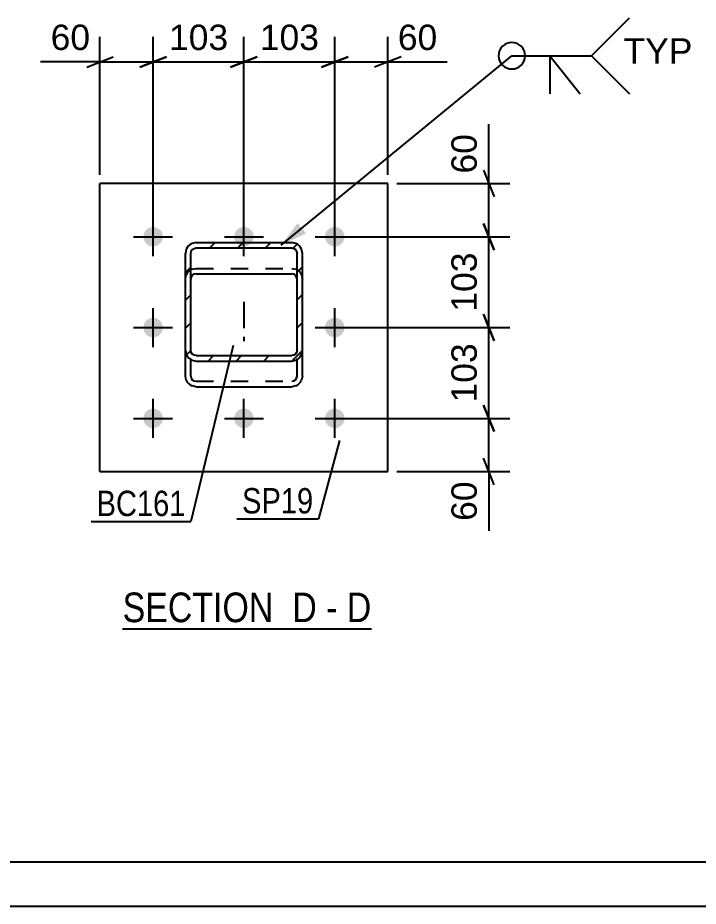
# Model space of a CAD drawing. Header units: millimetres. Extents: x -111 to 730, y -402 to 192.
# Drawn here: x -12.8 to 64, y -402.3 to -302 of the extents above; entities that cross this region are included whole.
import ezdxf

# ---------------------------------------------------------------- set-up
doc = ezdxf.new("R2010")
doc.units = ezdxf.units.MM
doc.linetypes.add('DXK_LINE_DOT2', pattern=[3.9198, 1.9599, -1.9599])
doc.linetypes.add('DXK_LINE_DOT3', pattern=[5.9187, 2.979, -0.9799, 0.9799, -0.9799])
doc.styles.add('Arial', font='ARIAL.TTF', dxfattribs={"height": 0.2})
doc.styles.add('Arial Narrow', font='ARIALN.TTF', dxfattribs={"height": 0.2})

# ---------------------------------------------------------------- blocks, each defined once
blk = doc.blocks.new('Unknown-192539618-1137')
at = {"color": 5, "linetype": 'Continuous'}
for p, q in [((-105.85, -397.25), (725.15, -397.25)), ((-110.85, -402.25), (730.15, -402.25))]:
    blk.add_line(p, q, dxfattribs=at)
blk = doc.blocks.new('Unknown-192539618-14 - 36566')
at = {"color": 6, "linetype": 'Continuous'}
blk.add_line((-0.98, -370.94), (27.09, -370.94), dxfattribs=at)
at = {"color": 0, "linetype": 'Continuous'}
for points in [[(17.12, -370.19), (17.12, -366.69), (-0.98, -366.69), (-0.98, -370.19)], [(20.94, -370.19), (20.94, -366.69), (18.17, -366.69), (18.17, -370.19)], [(23.27, -370.19), (23.27, -366.69), (21.99, -366.69), (21.99, -370.19)], [(27.09, -370.19), (27.09, -366.69), (24.32, -366.69), (24.32, -370.19)]]:
    blk.add_wipeout(points, dxfattribs=at)
at = {"color": 7, "linetype": 'Continuous', "style": 'Arial Narrow'}
for s, p in [('SECTION ', (-0.98, -370.19)), ('D', (18.17, -370.19)), ('D', (24.32, -370.19)), ('-', (21.99, -370.19))]:
    blk.add_text(s, height=3.34, dxfattribs=at).set_placement(p)
blk = doc.blocks.new('Part-192539618-36582 - 36566')
at = {"linetype": 'Continuous'}
h = blk.add_hatch(dxfattribs=at)
h.set_pattern_fill('', scale=0.7, style=0, pattern_type=0)
h.set_pattern_definition([(45, (18.1074, -340.7177), (-1.57154, 1.57154), [])])
h.paths.add_polyline_path([(7.31, -340.72), (18.11, -340.72), (18.57, -340.63), (18.96, -340.36), (19.22, -339.97), (19.31, -339.5), (19.31, -328.57), (19.22, -328.11), (18.96, -327.71), (18.57, -327.45), (18.11, -327.36), (7.31, -327.36), (6.85, -327.45), (6.46, -327.71), (6.2, -328.11), (6.11, -328.57), (6.11, -339.5), (6.2, -339.97), (6.46, -340.36), (6.85, -340.63)])
h.paths.add_polyline_path([(6.75, -339.74), (6.71, -339.5), (6.71, -328.57), (6.75, -328.34), (6.88, -328.14), (7.08, -328.01), (7.31, -327.96), (18.11, -327.96), (18.34, -328.01), (18.53, -328.14), (18.66, -328.34), (18.71, -328.57), (18.71, -339.5), (18.66, -339.74), (18.53, -339.93), (18.34, -340.06), (18.11, -340.11), (7.31, -340.11), (7.08, -340.06), (6.88, -339.93)])
at = {"color": 2, "linetype": 'Continuous'}
for p, q in [((7.31, -327.36), (6.85, -327.45)), ((7.31, -327.36), (18.11, -327.36)), ((18.57, -327.45), (18.11, -327.36)), ((6.2, -328.11), (6.11, -328.57)), ((6.11, -339.5), (6.11, -328.57)), ((6.71, -328.57), (6.75, -328.34)), ((6.71, -339.5), (6.71, -328.57)), ((6.75, -328.34), (6.88, -328.14)), ((6.88, -328.14), (7.08, -328.01)), ((7.08, -328.01), (7.31, -327.96)), ((7.31, -327.96), (18.11, -327.96)), ((18.11, -327.96), (18.34, -328.01)), ((18.34, -328.01), (18.53, -328.14)), ((18.53, -328.14), (18.66, -328.34)), ((18.66, -328.34), (18.71, -328.57)), ((18.71, -339.5), (18.71, -328.57)), ((19.31, -328.57), (19.22, -328.11)), ((19.31, -339.5), (19.31, -328.57)), ((7.31, -330.87), (7.08, -330.91)), ((7.31, -330.87), (18.11, -330.87)), ((18.34, -330.91), (18.11, -330.87)), ((6.75, -331.24), (6.71, -331.47)), ((6.88, -331.04), (6.75, -331.24)), ((7.08, -330.91), (6.88, -331.04)), ((18.53, -331.04), (18.34, -330.91)), ((18.66, -331.24), (18.53, -331.04)), ((18.71, -331.47), (18.66, -331.24)), ((6.11, -342.41), (6.11, -339.5)), ((6.11, -339.5), (6.2, -339.97)), ((6.75, -339.74), (6.71, -339.5)), ((6.88, -339.93), (6.75, -339.74)), ((18.66, -339.74), (18.53, -339.93)), ((18.71, -339.5), (18.66, -339.74)), ((19.22, -339.97), (19.31, -339.5)), ((19.31, -342.41), (19.31, -339.5)), ((6.85, -340.63), (7.31, -340.72)), ((7.08, -340.06), (6.88, -339.93)), ((7.31, -340.11), (7.08, -340.06)), ((7.31, -340.11), (18.11, -340.11)), ((7.31, -340.72), (18.11, -340.72)), ((18.34, -340.06), (18.11, -340.11)), ((18.11, -340.72), (18.57, -340.63)), ((18.53, -339.93), (18.34, -340.06)), ((6.2, -342.87), (6.11, -342.41)), ((19.31, -342.41), (19.22, -342.87)), ((7.31, -343.62), (6.85, -343.53)), ((7.31, -343.62), (18.11, -343.62)), ((18.57, -343.53), (18.11, -343.62))]:
    blk.add_line(p, q, dxfattribs=at)
at = {"color": 7, "linetype": 'DXK_LINE_DOT2'}
for p, q in [((6.11, -339.5), (6.11, -328.57)), ((6.71, -342.41), (6.71, -328.57)), ((18.71, -342.41), (18.71, -328.57)), ((19.31, -339.5), (19.31, -328.57)), ((6.85, -330.35), (7.31, -330.26)), ((7.31, -330.26), (18.11, -330.26)), ((18.11, -330.26), (18.57, -330.35)), ((6.11, -331.47), (6.2, -331.01)), ((19.22, -331.01), (19.31, -331.47)), ((6.71, -342.41), (6.75, -342.64)), ((6.75, -342.64), (6.88, -342.84)), ((6.88, -342.84), (7.08, -342.97)), ((18.34, -342.97), (18.53, -342.84)), ((18.53, -342.84), (18.66, -342.64)), ((18.66, -342.64), (18.71, -342.41)), ((7.08, -342.97), (7.31, -343.01)), ((7.31, -343.01), (18.11, -343.01)), ((18.11, -343.01), (18.34, -342.97))]:
    blk.add_line(p, q, dxfattribs=at)
at = {"color": 7, "linetype": 'DXK_LINE_DOT3'}
blk.add_line((12.71, -334.04), (12.71, -338.49), dxfattribs=at)
at = {"color": 2, "linetype": 'Continuous'}
for centre, start, end in [((7.32, -328.56), 112.8504, 157.8474), ((18.1, -328.56), 22.1526, 67.1496), ((7.32, -339.51), 202.1526, 247.1496), ((18.1, -339.51), 292.8504, 337.8474), ((7.32, -342.42), 202.1526, 247.1496), ((18.1, -342.42), 292.8504, 337.8474)]:
    blk.add_arc(centre, 1.21, start, end, dxfattribs=at)
at = {"color": 7, "linetype": 'DXK_LINE_DOT2'}
for centre, start, end in [((7.32, -331.46), 112.8504, 157.8474), ((18.1, -331.46), 22.1526, 67.1496)]:
    blk.add_arc(centre, 1.21, start, end, dxfattribs=at)
blk = doc.blocks.new('Part-192539618-36583 - 36566')
at = {"color": 2, "linetype": 'Continuous'}
for p, q in [((-3.54, -353.19), (-3.54, -320.69)), ((28.96, -320.69), (-3.54, -320.69)), ((28.96, -353.19), (28.96, -320.69)), ((-3.54, -353.19), (28.96, -353.19))]:
    blk.add_line(p, q, dxfattribs=at)
blk = doc.blocks.new('Bolt-192539618-36694 - 36566')
at = {"linetype": 'Continuous'}
for points in [[(2.46, -325.59, -1), (2.46, -327.79, -1)], [(12.71, -325.59, -1), (12.71, -327.79, -1)], [(22.96, -325.59, -1), (22.96, -327.79, -1)], [(2.46, -335.84, -1), (2.46, -338.04, -1)], [(22.96, -335.84, -1), (22.96, -338.04, -1)], [(2.46, -346.09, -1), (2.46, -348.29, -1)], [(12.71, -346.09, -1), (12.71, -348.29, -1)], [(22.96, -346.09, -1), (22.96, -348.29, -1)]]:
    blk.add_hatch(color=1, dxfattribs=at).paths.add_polyline_path(points)
at = {"color": 1, "linetype": 'Continuous'}
for p, q in [((2.46, -328.89), (2.46, -324.49)), ((12.71, -328.89), (12.71, -324.49)), ((22.96, -328.89), (22.96, -324.49)), ((0.26, -326.69), (4.66, -326.69)), ((10.51, -326.69), (14.91, -326.69)), ((20.76, -326.69), (25.16, -326.69)), ((2.46, -339.14), (2.46, -334.74)), ((22.96, -339.14), (22.96, -334.74)), ((0.26, -336.94), (4.66, -336.94)), ((20.76, -336.94), (25.16, -336.94)), ((2.46, -349.39), (2.46, -344.99)), ((12.71, -349.39), (12.71, -344.99)), ((22.96, -349.39), (22.96, -344.99)), ((0.26, -347.19), (4.66, -347.19)), ((10.51, -347.19), (14.91, -347.19)), ((20.76, -347.19), (25.16, -347.19))]:
    blk.add_line(p, q, dxfattribs=at)
blk = doc.blocks.new('StraightDimension-192539618-37416 - 36566')
at = {"color": 7, "linetype": 'Continuous'}
for p, q in [((22.96, -325.69), (22.96, -304.12)), ((28.96, -319.69), (28.96, -304.12)), ((21.46, -307.57), (24.46, -306.37)), ((30.46, -306.37), (27.46, -307.57)), ((22.96, -306.97), (28.96, -306.97)), ((28.96, -306.97), (35.65, -306.97)), ((28.96, -306.97), (35.65, -306.97))]:
    blk.add_line(p, q, dxfattribs=at)
at = {"color": 0}
blk.add_wipeout([(35.13, -306.22), (35.13, -302.02), (29.48, -302.02), (29.48, -306.22)], dxfattribs=at)
at = {"color": 3, "style": 'Arial'}
blk.add_text('60', height=2.865, dxfattribs=at).set_placement((30.08, -305.62))
blk = doc.blocks.new('StraightDimension-192539618-37419 - 36566')
at = {"color": 7, "linetype": 'Continuous'}
for p, q in [((-3.54, -319.69), (-3.54, -304.12)), ((2.46, -325.69), (2.46, -304.12)), ((-5.04, -307.57), (-2.04, -306.37)), ((3.96, -306.37), (0.96, -307.57)), ((-3.54, -306.97), (-10.24, -306.97)), ((-3.54, -306.97), (-10.24, -306.97)), ((-3.54, -306.97), (2.46, -306.97))]:
    blk.add_line(p, q, dxfattribs=at)
at = {"color": 0}
blk.add_wipeout([(-4.07, -306.22), (-4.07, -302.02), (-9.71, -302.02), (-9.71, -306.22)], dxfattribs=at)
at = {"color": 3, "style": 'Arial'}
blk.add_text('60', height=2.865, dxfattribs=at).set_placement((-9.11, -305.62))
blk = doc.blocks.new('StraightDimension-192539618-40259 - 36566')
at = {"color": 7, "linetype": 'Continuous'}
for p, q in [((2.46, -325.69), (2.46, -304.12)), ((12.71, -325.69), (12.71, -304.12)), ((0.96, -307.57), (3.96, -306.37)), ((14.21, -306.37), (11.21, -307.57)), ((2.46, -306.97), (12.71, -306.97))]:
    blk.add_line(p, q, dxfattribs=at)
at = {"color": 0}
blk.add_wipeout([(11.52, -306.22), (11.52, -302.02), (3.65, -302.02), (3.65, -306.22)], dxfattribs=at)
at = {"color": 3, "style": 'Arial'}
blk.add_text('103', height=2.865, dxfattribs=at).set_placement((4.25, -305.62))
blk = doc.blocks.new('StraightDimension-192539618-40261 - 36566')
at = {"color": 7, "linetype": 'Continuous'}
for p, q in [((12.71, -325.69), (12.71, -304.12)), ((22.96, -325.69), (22.96, -304.12)), ((11.21, -307.57), (14.21, -306.37)), ((24.46, -306.37), (21.46, -307.57)), ((12.71, -306.97), (22.96, -306.97))]:
    blk.add_line(p, q, dxfattribs=at)
at = {"color": 0}
blk.add_wipeout([(21.77, -306.22), (21.77, -302.02), (13.9, -302.02), (13.9, -306.22)], dxfattribs=at)
at = {"color": 3, "style": 'Arial'}
blk.add_text('103', height=2.865, dxfattribs=at).set_placement((14.5, -305.62))
blk = doc.blocks.new('StraightDimension-192539618-42513 - 36566')
at = {"color": 7, "linetype": 'Continuous'}
for p, q in [((40.34, -320.69), (40.34, -313.99)), ((40.34, -320.69), (40.34, -313.99)), ((39.74, -319.19), (40.94, -322.19)), ((29.96, -320.69), (42.74, -320.69)), ((40.34, -326.69), (40.34, -320.69)), ((40.94, -328.19), (39.74, -325.19)), ((23.96, -326.69), (42.74, -326.69))]:
    blk.add_line(p, q, dxfattribs=at)
at = {"color": 0}
blk.add_wipeout([(39.59, -314.52), (35.39, -314.52), (35.39, -320.16), (39.59, -320.16)], dxfattribs=at)
at = {"color": 3, "style": 'Arial'}
blk.add_text('60', height=2.865, rotation=90.0002, dxfattribs=at).set_placement((38.99, -319.56))
blk = doc.blocks.new('StraightDimension-192539618-42514 - 36566')
at = {"color": 7, "linetype": 'Continuous'}
for p, q in [((39.74, -325.19), (40.94, -328.19)), ((23.96, -326.69), (42.74, -326.69)), ((40.34, -336.94), (40.34, -326.69)), ((40.94, -338.44), (39.74, -335.44)), ((23.96, -336.94), (42.74, -336.94))]:
    blk.add_line(p, q, dxfattribs=at)
at = {"color": 0}
blk.add_wipeout([(39.59, -327.88), (35.39, -327.88), (35.39, -335.75), (39.59, -335.75)], dxfattribs=at)
at = {"color": 3, "style": 'Arial'}
blk.add_text('103', height=2.865, rotation=90.0002, dxfattribs=at).set_placement((38.99, -335.15))
blk = doc.blocks.new('StraightDimension-192539618-42515 - 36566')
at = {"color": 7, "linetype": 'Continuous'}
for p, q in [((39.74, -335.44), (40.94, -338.44)), ((23.96, -336.94), (42.74, -336.94)), ((40.34, -347.19), (40.34, -336.94)), ((40.94, -348.69), (39.74, -345.69)), ((23.96, -347.19), (42.74, -347.19))]:
    blk.add_line(p, q, dxfattribs=at)
at = {"color": 0}
blk.add_wipeout([(39.59, -338.13), (35.39, -338.13), (35.39, -346), (39.59, -346)], dxfattribs=at)
at = {"color": 3, "style": 'Arial'}
blk.add_text('103', height=2.865, rotation=90.0002, dxfattribs=at).set_placement((38.99, -345.4))
blk = doc.blocks.new('StraightDimension-192539618-42516 - 36566')
at = {"color": 7, "linetype": 'Continuous'}
for p, q in [((39.74, -345.69), (40.94, -348.69)), ((23.96, -347.19), (42.74, -347.19)), ((40.34, -353.19), (40.34, -347.19)), ((40.94, -354.69), (39.74, -351.69)), ((29.96, -353.19), (42.74, -353.19)), ((40.34, -353.19), (40.34, -359.89)), ((40.34, -353.19), (40.34, -359.89))]:
    blk.add_line(p, q, dxfattribs=at)
at = {"color": 0}
blk.add_wipeout([(39.59, -353.71), (35.39, -353.71), (35.39, -359.36), (39.59, -359.36)], dxfattribs=at)
at = {"color": 3, "style": 'Arial'}
blk.add_text('60', height=2.865, rotation=90.0002, dxfattribs=at).set_placement((38.99, -358.76))
blk = doc.blocks.new('Mark-192539618-37870 - 36566')
at = {"color": 30, "linetype": 'Continuous'}
for p in [(11.5, -338.98), (-4.52, -358.82)]:
    blk.add_line(p, (6.73, -358.82), dxfattribs=at)
at = {"color": 0}
blk.add_wipeout([(6.13, -358.22), (6.13, -355.22), (-3.92, -355.22), (-3.92, -358.22)], dxfattribs=at)
blk.add_wipeout([(6.13, -358.22), (6.13, -355.22), (-3.92, -355.22), (-3.92, -358.22)], dxfattribs=at)
at = {"color": 3, "style": 'Arial Narrow'}
blk.add_text('BC161', height=2.863, dxfattribs=at).set_placement((-3.92, -358.22))
blk = doc.blocks.new('Mark-192539618-37873 - 36566')
at = {"color": 30, "linetype": 'Continuous'}
for p in [(23.49, -349.68), (11.9, -358.52)]:
    blk.add_line(p, (21.14, -358.52), dxfattribs=at)
at = {"color": 0}
blk.add_wipeout([(20.54, -357.92), (20.54, -354.92), (12.5, -354.92), (12.5, -357.92)], dxfattribs=at)
blk.add_wipeout([(20.54, -357.92), (20.54, -354.92), (12.5, -354.92), (12.5, -357.92)], dxfattribs=at)
at = {"color": 3, "style": 'Arial Narrow'}
blk.add_text('SP19', height=2.863, dxfattribs=at).set_placement((12.5, -357.92))
blk = doc.blocks.new('WeldMark-192539618-38201 - 36566')
at = {"linetype": 'Continuous'}
blk.add_hatch(color=30, dxfattribs=at).paths.add_polyline_path([(19.71, -326.31), (16.92, -327.64), (18.76, -325.16)])
at = {"color": 30, "linetype": 'Continuous'}
for p, q in [((16.92, -327.64), (42.95, -306.26)), ((42.95, -306.26), (51.95, -306.26))]:
    blk.add_line(p, q, dxfattribs=at)
at = {"color": 3, "linetype": 'Continuous'}
for q in [(50.67, -310.55), (47.24, -310.55)]:
    blk.add_line((47.24, -306.26), q, dxfattribs=at)
for start, end in [(90, 270), (270, 90)]:
    blk.add_arc((42.95, -306.26), 1.5, start, end, dxfattribs=at)
at = {"color": 0, "linetype": 'Continuous'}
blk.add_wipeout([(63.33, -307.16), (63.33, -304.16), (55.55, -304.16), (55.55, -307.16)], dxfattribs=at)
blk.add_wipeout([(63.33, -307.16), (63.33, -304.16), (55.55, -304.16), (55.55, -307.16)], dxfattribs=at)
at = {"color": 3, "linetype": 'Continuous'}
for q in [(56.24, -301.98), (56.24, -310.55)]:
    blk.add_line((51.95, -306.26), q, dxfattribs=at)
at = {"color": 3, "linetype": 'Continuous', "style": 'Arial'}
blk.add_text('TYP', height=2.865, dxfattribs=at).set_placement((55.55, -307.16))

msp = doc.modelspace()

# ---------------------------------------------------------------- block references
for name in ['Unknown-192539618-1137', 'Part-192539618-36583 - 36566', 'Bolt-192539618-36694 - 36566', 'Part-192539618-36582 - 36566']:
    msp.add_blockref(name, (0, 0))

# ---------------------------------------------------------------- next in the draw order: block references
for name in ['StraightDimension-192539618-37419 - 36566', 'StraightDimension-192539618-37416 - 36566', 'Mark-192539618-37870 - 36566', 'Unknown-192539618-14 - 36566']:
    msp.add_blockref(name, (0, 0))

# ---------------------------------------------------------------- next in the draw order: block references
msp.add_blockref('StraightDimension-192539618-40259 - 36566', (0, 0))

# ---------------------------------------------------------------- next in the draw order: block references
msp.add_blockref('StraightDimension-192539618-40261 - 36566', (0, 0))

# ---------------------------------------------------------------- next in the draw order: block references
msp.add_blockref('StraightDimension-192539618-42513 - 36566', (0, 0))

# ---------------------------------------------------------------- next in the draw order: block references
msp.add_blockref('StraightDimension-192539618-42514 - 36566', (0, 0))

# ---------------------------------------------------------------- next in the draw order: block references
for name in ['WeldMark-192539618-38201 - 36566', 'StraightDimension-192539618-42515 - 36566']:
    msp.add_blockref(name, (0, 0))

# ---------------------------------------------------------------- next in the draw order: block references
msp.add_blockref('StraightDimension-192539618-42516 - 36566', (0, 0))

# ---------------------------------------------------------------- next in the draw order: block references
msp.add_blockref('Mark-192539618-37873 - 36566', (0, 0))

doc.saveas('drawing.dxf')
